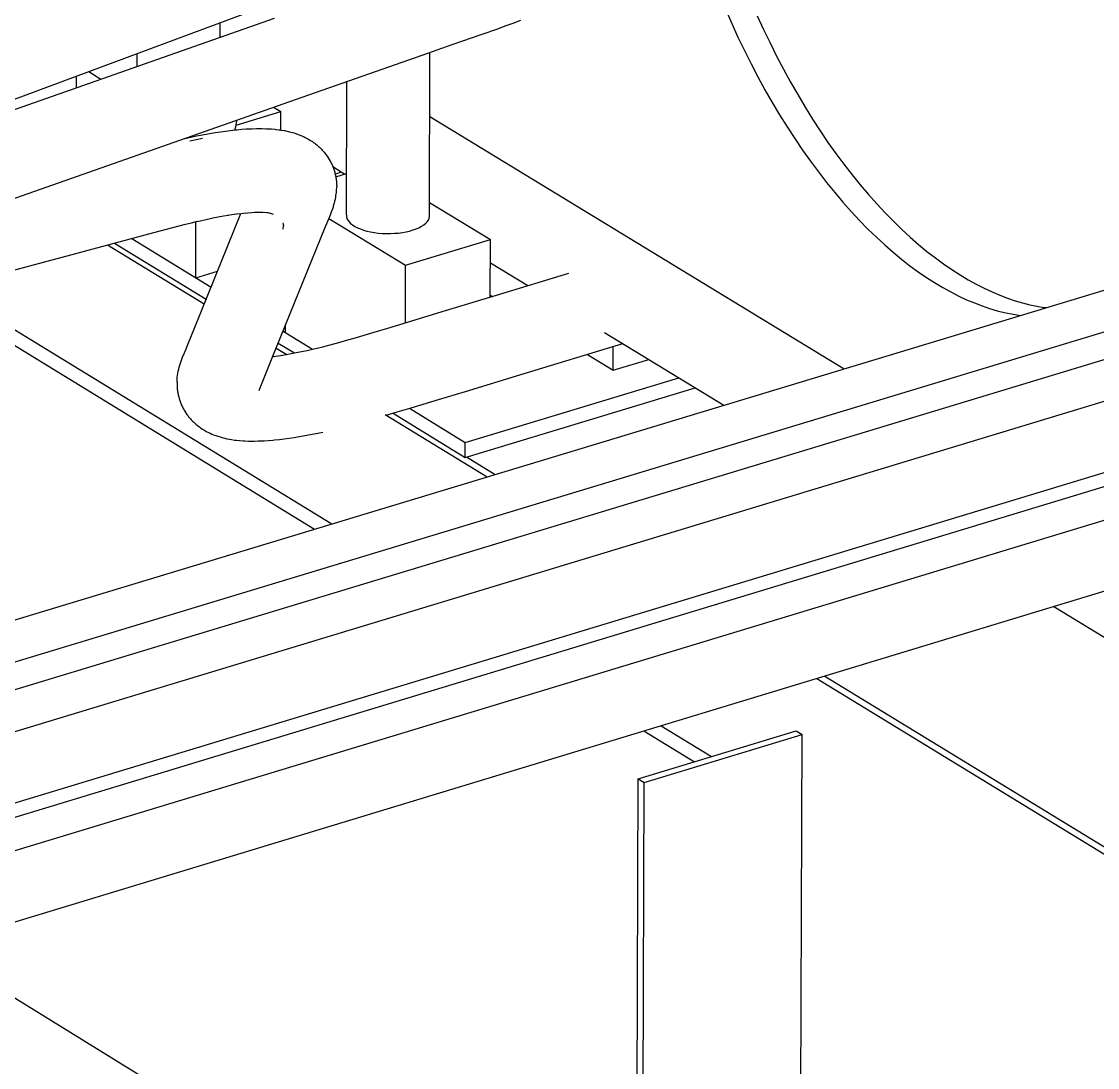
# Model space of a CAD drawing. Header units: millimetres. Extents: x -320 to 345, y -425 to 415.
# Drawn here: x 60.9 to 163.7, y -241.5 to -141.6 of the extents above; entities that cross this region are included whole.
import ezdxf

# ---------------------------------------------------------------- set-up
doc = ezdxf.new("R2010")
doc.units = ezdxf.units.MM
doc.layers.add('VISIBLE', color=7, linetype='Continuous')

msp = doc.modelspace()

# ---------------------------------------------------------------- linework, layer by layer
at = {"layer": 'VISIBLE'}
for p, q in [((-16.54, -222.02), (292.02, -128.58)), ((-16.54, -226.02), (296.41, -131.22)), ((-16.54, -228.69), (299.33, -132.98)), ((-16.54, -232.7), (303.73, -135.61)), ((128.14, -140.48), (128.72, -141.79)), ((-7.02, -173.56), (85.03, -141.28)), ((11.83, -166.95), (82.04, -140.9)), ((79.83, -143.1), (79.84, -141.72)), ((107.08, -142.02), (107.82, -141.75)), ((107.82, -141.75), (108.55, -141.46)), ((128.72, -141.79), (129.31, -143.09)), ((131.15, -141.05), (131.75, -142.35)), ((-16.54, -239.54), (303.68, -142.4)), ((102, -143.79), (104.88, -142.79)), ((104.88, -142.79), (106.35, -142.28)), ((106.35, -142.28), (107.08, -142.02)), ((131.75, -142.35), (132.37, -143.64)), ((99.14, -144.8), (102, -143.79)), ((129.31, -143.09), (129.93, -144.37)), ((132.37, -143.64), (133, -144.9)), ((-16.54, -240.89), (300.13, -144.81)), ((71.91, -145.88), (71.91, -144.66)), ((87.67, -148.82), (99.14, -144.8)), ((99.84, -160.23), (99.88, -144.54)), ((129.93, -144.37), (130.57, -145.64)), ((133, -144.9), (133.66, -146.15)), ((130.57, -145.64), (131.22, -146.89)), ((-16.54, -244.1), (303.65, -146.93)), ((66.11, -147.91), (66.11, -146.81)), ((67.27, -146.38), (68.44, -147.1)), ((131.22, -146.89), (131.89, -148.11)), ((133.66, -146.15), (134.33, -147.38)), ((91.91, -160.07), (91.94, -147.33)), ((134.33, -147.38), (135.02, -148.58)), ((-4.37, -181.13), (87.67, -148.82)), ((131.89, -148.11), (132.58, -149.32)), ((135.02, -148.58), (135.72, -149.76)), ((84.94, -149.78), (85.62, -150.2)), ((132.58, -149.32), (133.29, -150.5)), ((135.72, -149.76), (136.44, -150.92)), ((81.37, -151.49), (85.62, -150.2)), ((81.4, -151.28), (81.43, -151.08)), ((81.43, -151.08), (81.43, -151.01)), ((85.62, -151.96), (85.62, -150.2)), ((99.86, -150.66), (139.45, -174.78)), ((133.29, -150.5), (134, -151.65)), ((136.44, -150.92), (137.17, -152.04)), ((79.34, -152.21), (79.85, -152.13)), ((79.85, -152.13), (80.34, -152.06)), ((80.34, -152.06), (80.82, -152)), ((80.82, -152), (81.28, -151.95)), ((81.24, -151.95), (81.26, -151.9)), ((81.26, -151.9), (81.27, -151.85)), ((81.27, -151.85), (81.33, -151.66)), ((81.28, -151.95), (81.44, -151.93)), ((81.33, -151.66), (81.37, -151.47)), ((81.37, -151.47), (81.4, -151.28)), ((81.44, -151.93), (81.89, -151.89)), ((81.89, -151.89), (82.31, -151.86)), ((82.31, -151.86), (82.72, -151.84)), ((82.72, -151.84), (82.9, -151.83)), ((82.9, -151.83), (83.29, -151.82)), ((83.29, -151.82), (83.38, -151.82)), ((83.38, -151.82), (83.76, -151.82)), ((83.76, -151.82), (83.85, -151.82)), ((83.85, -151.82), (84.21, -151.83)), ((84.21, -151.83), (84.3, -151.83)), ((84.3, -151.83), (84.64, -151.85)), ((84.64, -151.85), (84.73, -151.86)), ((84.73, -151.86), (85.05, -151.89)), ((85.05, -151.89), (85.14, -151.9)), ((85.14, -151.9), (85.45, -151.93)), ((85.45, -151.93), (85.54, -151.95)), ((85.54, -151.95), (85.63, -151.96)), ((85.63, -151.96), (85.92, -152.01)), ((85.92, -152.01), (86.01, -152.02)), ((86.01, -152.02), (86.1, -152.04)), ((86.1, -152.04), (86.37, -152.1)), ((86.37, -152.1), (86.46, -152.12)), ((86.46, -152.12), (86.71, -152.19)), ((134, -151.65), (134.74, -152.78)), ((137.17, -152.04), (137.91, -153.14)), ((76.45, -152.76), (77.02, -152.64)), ((76.93, -153), (77.55, -152.86)), ((76.93, -153), (77.55, -152.86)), ((77.02, -152.64), (77.58, -152.52)), ((77.55, -152.86), (78.15, -152.73)), ((77.55, -152.86), (78.15, -152.73)), ((77.58, -152.52), (78.13, -152.42)), ((78.13, -152.42), (78.67, -152.32)), ((78.67, -152.32), (79.19, -152.23)), ((79.19, -152.23), (79.34, -152.21)), ((86.71, -152.19), (86.89, -152.24)), ((86.89, -152.24), (87.07, -152.3)), ((87.07, -152.3), (87.3, -152.38)), ((87.3, -152.38), (87.39, -152.42)), ((87.39, -152.42), (87.48, -152.45)), ((87.48, -152.45), (87.69, -152.54)), ((87.69, -152.54), (87.77, -152.58)), ((87.77, -152.58), (87.86, -152.62)), ((87.86, -152.62), (87.94, -152.66)), ((87.94, -152.66), (88.14, -152.76)), ((88.14, -152.76), (88.22, -152.81)), ((88.22, -152.81), (88.3, -152.86)), ((88.3, -152.86), (88.38, -152.9)), ((88.38, -152.9), (88.46, -152.96)), ((88.46, -152.96), (88.64, -153.07)), ((88.64, -153.07), (88.71, -153.12)), ((88.71, -153.12), (88.79, -153.18)), ((88.79, -153.18), (88.87, -153.23)), ((134.74, -152.78), (135.48, -153.87)), ((137.91, -153.14), (138.67, -154.2)), ((-16.53, -250.94), (303.6, -153.71)), ((88.87, -153.23), (88.94, -153.29)), ((88.94, -153.29), (89.1, -153.41)), ((89.1, -153.41), (89.17, -153.47)), ((89.17, -153.47), (89.24, -153.54)), ((89.24, -153.54), (89.31, -153.6)), ((89.31, -153.6), (89.38, -153.67)), ((89.38, -153.67), (89.51, -153.8)), ((89.51, -153.8), (89.58, -153.87)), ((89.58, -153.87), (89.64, -153.94)), ((89.64, -153.94), (89.71, -154.01)), ((89.71, -154.01), (89.77, -154.08)), ((89.77, -154.08), (89.83, -154.16)), ((89.83, -154.16), (89.94, -154.3)), ((135.48, -153.87), (136.23, -154.94)), ((138.67, -154.2), (139.43, -155.23)), ((89.94, -154.3), (90.06, -154.45)), ((90.06, -154.45), (90.16, -154.61)), ((90.16, -154.61), (90.26, -154.78)), ((90.26, -154.78), (90.35, -154.93)), ((90.35, -154.93), (90.39, -155.01)), ((90.39, -155.01), (90.44, -155.1)), ((90.44, -155.1), (90.48, -155.19)), ((90.48, -155.19), (90.52, -155.27)), ((136.23, -154.94), (137, -155.97)), ((139.43, -155.23), (140.21, -156.23)), ((90.52, -155.27), (90.56, -155.36)), ((90.56, -155.36), (90.59, -155.45)), ((90.59, -155.45), (90.66, -155.61)), ((90.6, -155.46), (91.76, -156.17)), ((90.66, -155.61), (90.69, -155.7)), ((90.69, -155.7), (90.72, -155.8)), ((90.72, -155.8), (90.75, -155.89)), ((90.75, -155.89), (90.78, -155.98)), ((90.78, -155.98), (90.8, -156.07)), ((90.8, -156.07), (90.82, -156.17)), ((90.82, -156.14), (90.87, -156.13)), ((90.82, -156.17), (90.86, -156.34)), ((90.87, -156.13), (91.42, -155.96)), ((90.88, -156.44), (91.92, -156.12)), ((137, -155.97), (137.77, -156.97)), ((140.21, -156.23), (140.99, -157.19)), ((90.86, -156.34), (90.88, -156.43)), ((90.88, -156.43), (90.9, -156.53)), ((90.9, -156.53), (90.91, -156.62)), ((90.91, -156.62), (90.93, -156.72)), ((90.93, -156.72), (90.94, -156.81)), ((90.94, -156.81), (90.95, -156.99)), ((90.95, -156.99), (90.96, -157.09)), ((90.96, -157.09), (90.96, -157.19)), ((90.96, -157.19), (90.97, -157.28)), ((90.97, -157.28), (90.97, -157.38)), ((137.77, -156.97), (138.55, -157.93)), ((140.99, -157.19), (141.78, -158.12)), ((90.88, -158.33), (90.9, -158.24)), ((90.9, -158.24), (90.92, -158.04)), ((90.92, -158.04), (90.94, -157.95)), ((90.94, -157.95), (90.95, -157.85)), ((90.95, -157.76), (90.96, -157.66)), ((90.95, -157.85), (90.95, -157.76)), ((90.96, -157.66), (90.97, -157.47)), ((90.97, -157.47), (90.97, -157.38)), ((138.55, -157.93), (139.34, -158.86)), ((141.78, -158.12), (142.57, -159.01)), ((90.62, -159.38), (90.65, -159.29)), ((90.65, -159.29), (90.67, -159.19)), ((90.67, -159.19), (90.73, -158.99)), ((90.73, -158.99), (90.76, -158.9)), ((90.76, -158.9), (90.78, -158.81)), ((90.78, -158.81), (90.8, -158.72)), ((90.8, -158.72), (90.85, -158.52)), ((90.85, -158.52), (90.87, -158.42)), ((90.87, -158.42), (90.88, -158.33)), ((99.84, -158.87), (105.65, -162.42)), ((139.34, -158.86), (140.14, -159.75)), ((142.57, -159.01), (143.37, -159.87)), ((77.38, -170.88), (81.8, -159.93)), ((78.62, -160.47), (79.14, -160.36)), ((79.14, -160.36), (79.65, -160.26)), ((79.65, -160.26), (80.15, -160.17)), ((80.15, -160.17), (80.63, -160.09)), ((80.54, -160.11), (80.94, -160.04)), ((80.63, -160.09), (80.63, -160.09)), ((80.94, -160.04), (81.39, -159.98)), ((81.39, -159.98), (81.83, -159.92)), ((81.83, -159.92), (82.25, -159.88)), ((82.15, -159.89), (82.49, -159.86)), ((82.25, -159.88), (82.25, -159.88)), ((82.49, -159.86), (82.87, -159.83)), ((82.87, -159.83), (83.25, -159.81)), ((83.12, -159.82), (83.43, -159.81)), ((83.25, -159.81), (83.25, -159.81)), ((83.43, -159.81), (83.76, -159.81)), ((83.68, -159.81), (83.91, -159.81)), ((83.76, -159.81), (83.76, -159.81)), ((83.91, -159.81), (84.21, -159.83)), ((84.09, -159.82), (84.31, -159.84)), ((84.21, -159.83), (84.21, -159.83)), ((84.29, -159.84), (84.4, -159.85)), ((84.31, -159.84), (84.31, -159.84)), ((84.4, -159.85), (84.64, -159.89)), ((84.48, -159.87), (84.69, -159.91)), ((84.52, -159.87), (84.55, -159.89)), ((84.53, -159.88), (84.91, -159.99)), ((84.54, -159.88), (84.55, -159.88)), ((84.55, -159.89), (84.55, -159.89)), ((84.64, -159.89), (84.64, -159.89)), ((84.69, -159.91), (84.69, -159.91)), ((84.91, -159.99), (84.91, -159.99)), ((89.9, -161.17), (90.24, -160.37)), ((90.24, -160.37), (90.4, -159.96)), ((90.4, -159.96), (90.44, -159.87)), ((90.44, -159.87), (90.47, -159.78)), ((90.47, -159.78), (90.62, -159.38)), ((91.91, -160.07), (91.91, -160.24)), ((91.91, -160.24), (91.95, -160.4)), ((91.91, -160.24), (91.95, -160.4)), ((99.8, -160.39), (99.84, -160.23)), ((99.8, -160.39), (99.84, -160.23)), ((99.84, -160.23), (99.84, -160.23)), ((140.14, -159.75), (140.93, -160.6)), ((143.37, -159.87), (144.17, -160.68)), ((74.72, -161.43), (75.92, -161.11)), ((75.92, -161.11), (76.51, -160.96)), ((76.51, -160.96), (77.09, -160.82)), ((77.09, -160.82), (77.66, -160.68)), ((77.5, -166.07), (77.51, -160.72)), ((77.6, -160.7), (78.08, -160.59)), ((77.66, -160.68), (77.66, -160.68)), ((78.08, -160.59), (78.62, -160.47)), ((84.75, -173.89), (89.9, -161.17)), ((85.83, -160.82), (85.86, -160.95)), ((85.83, -160.82), (85.86, -160.95)), ((85.84, -161.43), (85.88, -161.1)), ((85.84, -161.43), (85.88, -161.1)), ((85.86, -160.95), (85.88, -161.1)), ((85.86, -160.95), (85.88, -161.1)), ((90.23, -160.4), (97.55, -164.87)), ((91.95, -160.4), (92.03, -160.57)), ((92.03, -160.57), (92.15, -160.73)), ((92.03, -160.57), (92.15, -160.73)), ((92.15, -160.73), (92.3, -160.88)), ((92.3, -160.88), (92.49, -161.03)), ((92.49, -161.03), (92.7, -161.17)), ((92.49, -161.03), (92.7, -161.17)), ((92.7, -161.17), (92.95, -161.3)), ((92.95, -161.3), (93.23, -161.41)), ((98.56, -161.41), (98.83, -161.29)), ((98.83, -161.29), (99.08, -161.16)), ((98.83, -161.29), (99.08, -161.16)), ((99.08, -161.16), (99.29, -161.02)), ((99.29, -161.02), (99.47, -160.87)), ((99.47, -160.87), (99.62, -160.72)), ((99.47, -160.87), (99.62, -160.72)), ((99.62, -160.72), (99.73, -160.56)), ((99.73, -160.56), (99.8, -160.39)), ((140.93, -160.6), (141.73, -161.42)), ((144.17, -160.68), (144.97, -161.46)), ((66.04, -163.76), (71, -162.43)), ((71, -162.43), (73.49, -161.76)), ((71.38, -162.32), (78.96, -166.96)), ((73.49, -161.76), (74.72, -161.43)), ((93.23, -161.41), (93.53, -161.52)), ((93.53, -161.52), (93.86, -161.61)), ((93.86, -161.61), (94.2, -161.69)), ((94.2, -161.69), (94.57, -161.76)), ((94.57, -161.76), (94.94, -161.8)), ((94.94, -161.8), (95.32, -161.84)), ((95.32, -161.84), (95.71, -161.85)), ((95.71, -161.85), (96.1, -161.85)), ((96.1, -161.85), (96.49, -161.83)), ((96.49, -161.83), (96.87, -161.8)), ((96.87, -161.8), (97.24, -161.75)), ((97.24, -161.75), (97.6, -161.69)), ((97.55, -164.87), (105.65, -162.42)), ((97.6, -161.69), (97.94, -161.61)), ((97.94, -161.61), (98.26, -161.51)), ((98.26, -161.51), (98.56, -161.41)), ((105.64, -167.92), (105.65, -162.42)), ((141.73, -161.42), (142.53, -162.2)), ((142.53, -162.2), (143.34, -162.94)), ((144.97, -161.46), (145.77, -162.2)), ((145.77, -162.2), (146.57, -162.9)), ((69.08, -162.94), (78.31, -168.58)), ((69.75, -162.76), (78.5, -168.11)), ((143.34, -162.94), (144.14, -163.64)), ((146.57, -162.9), (147.37, -163.56)), ((-13.61, -185.1), (66.04, -163.76)), ((144.14, -163.64), (144.94, -164.3)), ((144.94, -164.3), (145.73, -164.92)), ((147.37, -163.56), (148.17, -164.18)), ((148.17, -164.18), (148.96, -164.76)), ((77.5, -166.07), (79.58, -165.44)), ((97.54, -170.37), (97.55, -164.87)), ((105.65, -164.64), (109.24, -166.83)), ((145.73, -164.92), (146.53, -165.5)), ((146.53, -165.5), (147.31, -166.04)), ((148.96, -164.76), (149.75, -165.3)), ((149.75, -165.3), (150.53, -165.81)), ((106.25, -167.73), (113.16, -165.65)), ((147.31, -166.04), (148.1, -166.54)), ((148.1, -166.54), (148.87, -167.01)), ((150.53, -165.81), (151.31, -166.27)), ((151.31, -166.27), (152.08, -166.7)), ((148.87, -167.01), (149.64, -167.43)), ((149.64, -167.43), (150.4, -167.82)), ((152.08, -166.7), (152.84, -167.08)), ((152.84, -167.08), (153.59, -167.43)), ((153.59, -167.43), (154.33, -167.75)), ((101.05, -169.31), (106.25, -167.73)), ((105.64, -167.74), (105.84, -167.86)), ((150.4, -167.82), (151.15, -168.17)), ((151.15, -168.17), (151.9, -168.48)), ((151.9, -168.48), (152.63, -168.76)), ((154.33, -167.75), (155.06, -168.03)), ((155.06, -168.03), (155.78, -168.27)), ((155.78, -168.27), (156.49, -168.48)), ((156.49, -168.48), (157.19, -168.65)), ((98.45, -170.09), (101.05, -169.31)), ((152.63, -168.76), (153.35, -169.01)), ((153.35, -169.01), (154.06, -169.22)), ((154.06, -169.22), (154.75, -169.39)), ((154.75, -169.39), (155.44, -169.53)), ((155.44, -169.53), (156.11, -169.65)), ((157.19, -168.65), (157.87, -168.8)), ((157.87, -168.8), (158.55, -168.91)), ((158.55, -168.91), (158.75, -168.93)), ((56.85, -170.5), (88.86, -190.1)), ((58.49, -170.01), (90.49, -189.6)), ((86.08, -171.31), (86.08, -170.61)), ((95.84, -170.88), (98.45, -170.09)), ((156.11, -169.65), (156.32, -169.67)), ((76.74, -172.46), (77.38, -170.88)), ((85.85, -171.17), (88.67, -172.89)), ((86.08, -171.31), (86.08, -171.31)), ((92.64, -171.84), (93.27, -171.66)), ((93.27, -171.66), (93.91, -171.47)), ((93.91, -171.47), (94.55, -171.27)), ((94.55, -171.27), (95.84, -170.88)), ((116.55, -171.29), (127.97, -178.26)), ((76.58, -172.86), (76.74, -172.46)), ((85.39, -172.32), (86.93, -173.26)), ((89.09, -172.8), (89.65, -172.66)), ((89.65, -172.66), (90.23, -172.51)), ((90.23, -172.51), (90.81, -172.36)), ((90.81, -172.36), (91.41, -172.19)), ((91.41, -172.19), (92.02, -172.02)), ((92.02, -172.02), (92.64, -171.84)), ((108.48, -175.35), (118.32, -172.37)), ((117.39, -174.91), (117.39, -172.66)), ((76.18, -173.85), (76.24, -173.67)), ((76.24, -173.67), (76.41, -173.26)), ((76.41, -173.26), (76.58, -172.86)), ((84.87, -173.6), (84.93, -173.59)), ((84.93, -173.59), (85.37, -173.53)), ((85.19, -172.79), (86.19, -173.4)), ((85.37, -173.53), (85.82, -173.46)), ((85.78, -173.47), (86.13, -173.41)), ((85.82, -173.46), (85.82, -173.46)), ((86.13, -173.41), (86.61, -173.32)), ((86.61, -173.32), (87.11, -173.23)), ((87.11, -173.23), (87.62, -173.12)), ((87.62, -173.12), (88.14, -173.01)), ((88.14, -173.01), (88.67, -172.89)), ((88.62, -172.91), (89.09, -172.8)), ((88.67, -172.89), (88.67, -172.89)), ((114.93, -173.4), (117.39, -174.91)), ((75.87, -174.82), (75.92, -174.63)), ((75.92, -174.63), (75.98, -174.43)), ((75.98, -174.43), (76.03, -174.25)), ((76.03, -174.25), (76.1, -174.05)), ((76.1, -174.05), (76.18, -173.85)), ((84.11, -175.48), (84.75, -173.89)), ((117.39, -174.91), (120.79, -173.88)), ((75.72, -175.86), (75.73, -175.76)), ((75.73, -175.76), (75.74, -175.57)), ((75.74, -175.57), (75.77, -175.38)), ((75.77, -175.38), (75.8, -175.2)), ((75.8, -175.2), (75.83, -175)), ((75.83, -175), (75.87, -174.82)), ((83.77, -176.27), (84.11, -175.48)), ((103.25, -181.8), (123.65, -175.63)), ((103.28, -176.93), (108.48, -175.35)), ((75.71, -175.95), (75.72, -175.86)), ((75.71, -176.05), (75.71, -175.95)), ((75.71, -176.05), (75.71, -176.14)), ((75.71, -176.14), (75.71, -176.33)), ((75.71, -176.33), (75.72, -176.42)), ((75.72, -176.42), (75.72, -176.52)), ((75.72, -176.52), (75.73, -176.62)), ((75.73, -176.62), (75.74, -176.71)), ((75.74, -176.71), (75.75, -176.81)), ((75.75, -176.81), (75.77, -176.98)), ((83.55, -176.85), (83.65, -176.58)), ((83.59, -176.76), (83.59, -176.74)), ((83.61, -176.66), (83.77, -176.27)), ((83.61, -176.66), (83.61, -176.66)), ((103.24, -183.24), (125.22, -176.58)), ((75.77, -176.98), (75.79, -177.08)), ((75.79, -177.08), (75.81, -177.17)), ((75.81, -177.17), (75.82, -177.26)), ((75.82, -177.26), (75.85, -177.36)), ((75.85, -177.36), (75.87, -177.45)), ((75.87, -177.45), (75.92, -177.62)), ((75.92, -177.62), (75.94, -177.71)), ((75.94, -177.71), (75.97, -177.8)), ((75.97, -177.8), (76, -177.89)), ((83.55, -176.85), (83.55, -176.85)), ((98.07, -178.5), (100.68, -177.71)), ((100.68, -177.71), (103.28, -176.93)), ((76, -177.89), (76.04, -177.98)), ((76.04, -177.98), (76.07, -178.07)), ((76.07, -178.07), (76.11, -178.16)), ((76.11, -178.16), (76.18, -178.32)), ((76.18, -178.32), (76.22, -178.4)), ((76.22, -178.4), (76.26, -178.49)), ((76.26, -178.49), (76.3, -178.57)), ((76.3, -178.57), (76.35, -178.66)), ((76.35, -178.66), (76.4, -178.74)), ((76.4, -178.74), (76.45, -178.82)), ((76.45, -178.82), (76.54, -178.97)), ((96.76, -178.9), (98.07, -178.5)), ((97.93, -178.55), (103.25, -181.8)), ((76.54, -178.97), (76.6, -179.05)), ((76.6, -179.05), (76.65, -179.13)), ((76.65, -179.13), (76.71, -179.21)), ((76.71, -179.21), (76.76, -179.28)), ((76.76, -179.28), (76.82, -179.36)), ((76.82, -179.36), (76.94, -179.49)), ((76.94, -179.49), (77, -179.57)), ((77, -179.57), (77.06, -179.64)), ((77.06, -179.64), (77.13, -179.71)), ((77.13, -179.71), (77.2, -179.78)), ((77.2, -179.78), (77.27, -179.84)), ((77.27, -179.84), (77.4, -179.97)), ((95.59, -179.14), (105.34, -185.11)), ((95.71, -179.22), (96.76, -178.9)), ((96.35, -179.02), (103.24, -183.24)), ((77.4, -179.97), (77.47, -180.03)), ((77.47, -180.03), (77.54, -180.1)), ((77.54, -180.1), (77.62, -180.16)), ((77.62, -180.16), (77.69, -180.21)), ((77.69, -180.21), (77.85, -180.33)), ((77.85, -180.33), (78, -180.44)), ((78, -180.44), (78.16, -180.55)), ((78.16, -180.55), (78.34, -180.65)), ((78.34, -180.65), (78.5, -180.75)), ((78.5, -180.75), (78.67, -180.83)), ((78.67, -180.83), (78.87, -180.93)), ((78.87, -180.93), (79.04, -181.01)), ((88.63, -181.03), (89.18, -180.91)), ((89.18, -180.91), (89.63, -180.82)), ((79.04, -181.01), (79.21, -181.08)), ((79.21, -181.08), (79.43, -181.16)), ((79.43, -181.16), (79.61, -181.22)), ((79.61, -181.22), (79.84, -181.29)), ((79.84, -181.29), (80.02, -181.34)), ((80.02, -181.34), (80.28, -181.41)), ((80.28, -181.41), (80.46, -181.45)), ((80.46, -181.45), (80.73, -181.5)), ((80.73, -181.5), (80.91, -181.53)), ((80.91, -181.53), (81.2, -181.58)), ((81.2, -181.58), (81.38, -181.6)), ((81.38, -181.6), (81.69, -181.63)), ((81.69, -181.63), (82.02, -181.65)), ((82.02, -181.65), (82.2, -181.66)), ((82.2, -181.66), (82.55, -181.68)), ((82.55, -181.68), (82.72, -181.68)), ((82.72, -181.68), (83.09, -181.68)), ((83.09, -181.68), (83.47, -181.67)), ((83.47, -181.67), (83.86, -181.66)), ((83.86, -181.66), (84.03, -181.65)), ((84.03, -181.65), (84.45, -181.62)), ((84.45, -181.62), (84.88, -181.59)), ((84.88, -181.59), (85.04, -181.57)), ((85.04, -181.57), (85.49, -181.52)), ((85.49, -181.52), (85.95, -181.47)), ((85.95, -181.47), (86.43, -181.4)), ((86.43, -181.4), (86.92, -181.33)), ((86.92, -181.33), (87.07, -181.3)), ((87.07, -181.3), (87.58, -181.22)), ((87.58, -181.22), (88.1, -181.13)), ((88.1, -181.13), (88.63, -181.03)), ((103.24, -183.24), (103.25, -181.8)), ((103.37, -183.2), (106.11, -184.87)), ((159.48, -197.48), (207.7, -226.9)), ((136.83, -204.36), (222.24, -256.57)), ((137.61, -204.13), (170.58, -224.28)), ((119.76, -213.95), (134.86, -209.36)), ((120.33, -209.37), (125.14, -212.32)), ((120.35, -214.31), (135.44, -209.72)), ((121.97, -208.88), (126.78, -211.82)), ((134.86, -209.36), (134.86, -209.36)), ((134.86, -209.36), (135.44, -209.72)), ((135.21, -281.42), (135.44, -209.72)), ((119.56, -285.67), (119.76, -213.95)), ((119.76, -213.95), (120.35, -214.31)), ((120.14, -286.03), (120.35, -214.31)), ((56.77, -232.77), (119.6, -271.5))]:
    msp.add_line(p, q, dxfattribs=at)

doc.saveas('drawing.dxf')
